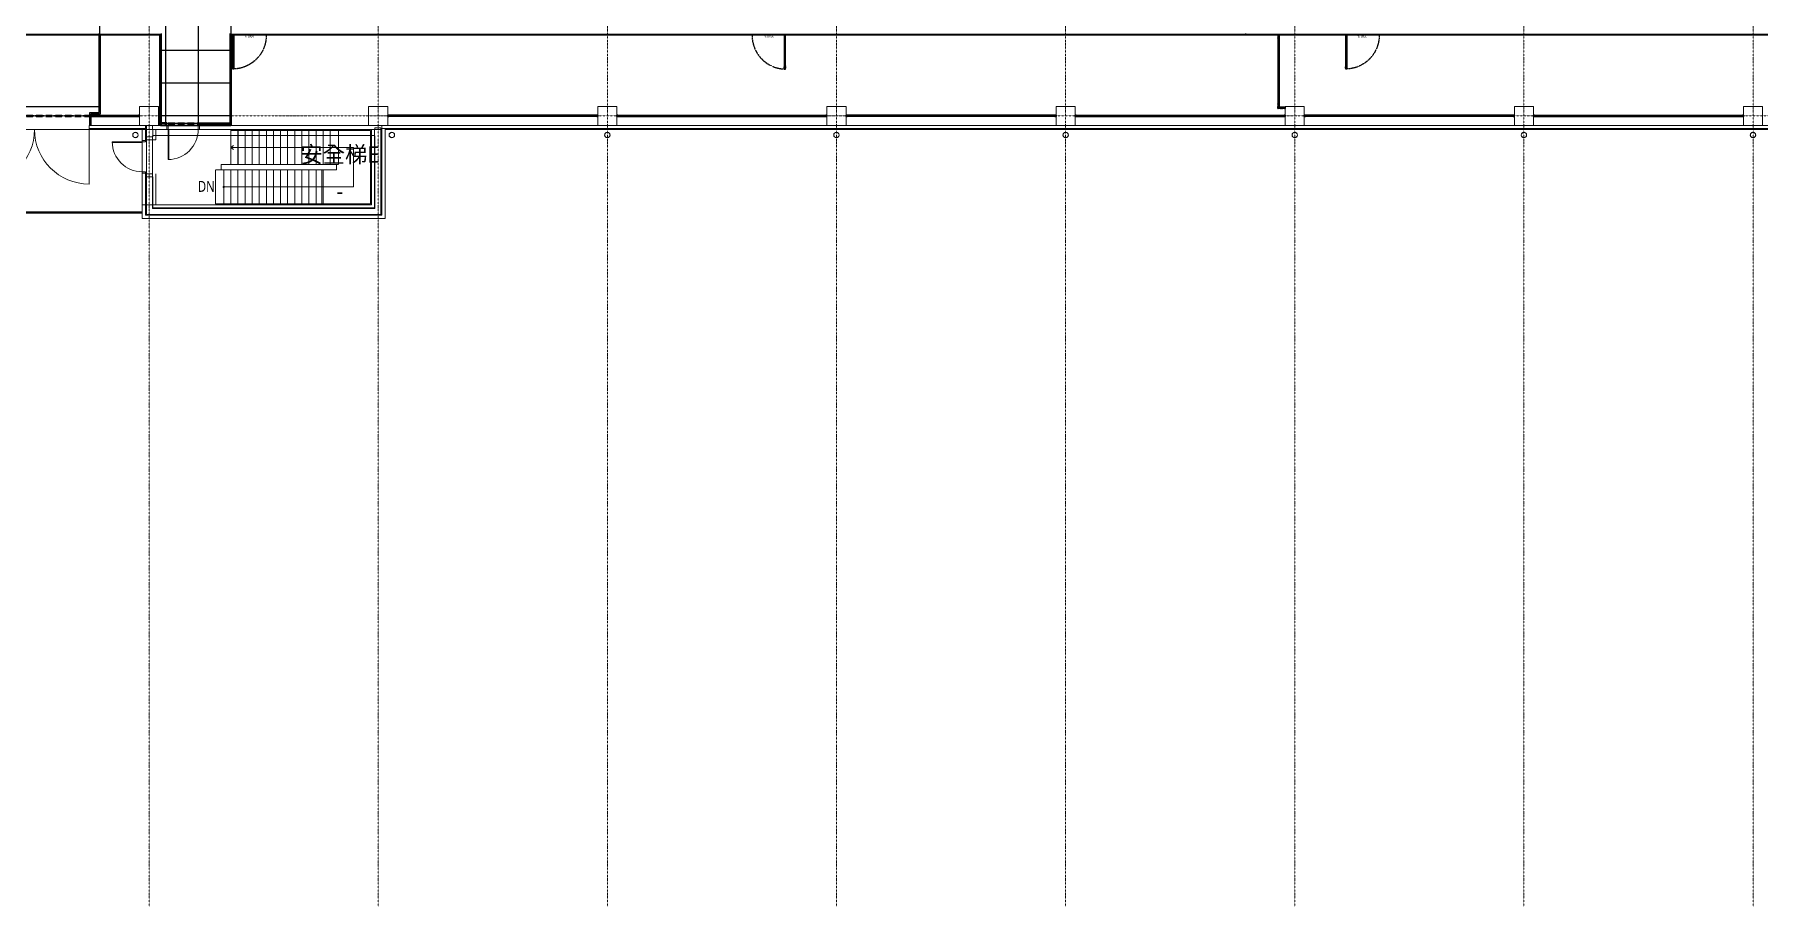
# Model space of a CAD drawing. Extents: x -32000 to 290600, y -111057 to 131250.
# Drawn here: x 172200 to 235437, y -29000 to 2987 of the extents above; entities that cross this region are included whole.
import ezdxf
from ezdxf.enums import TextEntityAlignment as Align

# ---------------------------------------------------------------- set-up
doc = ezdxf.new("R2010")
doc.units = 0
doc.header["$LTSCALE"] = 5
for name, pattern in [('H12PL3$0$JJP_三點線', [0.9, 0.3, -0.15, 0, -0.15, 0, -0.15, 0, -0.15]), ('H12PL3$0$JJP_虛線(退縮線、投影線、地下室範圍、非屬本工程、圖面分區)', [0.45, 0.3, -0.15]), ('XFDP30$0$HIDDEN', [0.3, 0.2, -0.1]), ('XFDP30$0$HIDDEN2', [0.1875, 0.125, -0.0625])]:
    doc.linetypes.add(name, pattern=pattern)
for name, color, linetype in [('H12PL3$0$A-OBJE-MEP', 252, 'Continuous'), ('H12PL3$0$A-RAIL', 252, 'Continuous'), ('H12PL3$0$A-STRS', 252, 'Continuous'), ('H12PL3$0$A-TEXT', 252, 'Continuous'), ('H12PL3$0$A-WALL-EX', 252, 'Continuous'), ('H12PL3$0$A-WALL-IN', 252, 'Continuous'), ('H12PL3$0$A-ZONE', 252, 'Continuous'), ('H12PL3$0$Door', 252, 'Continuous'), ('H12PL3$0$S-COL', 252, 'Continuous'), ('H12PL3$0$S-GRID', 252, 'Continuous'), ('H12PL3$0$S-SLAB-SHOW', 252, 'Continuous'), ('H12PL3$0$S-WALL', 252, 'Continuous'), ('XFDC30-200K$0$A-C-4500 (50K)', 9, 'Continuous'), ('XFDC30-50K$0$A-C-4500 (50K)', 9, 'Continuous'), ('XFDP30$0$A-Door (50K)', 9, 'Continuous'), ('XFDP30$0$A-Partition-Col', 9, 'Continuous'), ('XFDP30$0$A-Partition-Col (50K)', 9, 'Continuous'), ('XFDP30$0$A-W-D2-Steel (8K)', 9, 'Continuous'), ('XFDP30$0$A-W-P1S (50K)', 9, 'Continuous'), ('XFDP30$0$A-W-P1S (8K)', 9, 'Continuous'), ('XFDP30$0$A-W-P2D (50K)', 9, 'Continuous'), ('XFDP30$0$A-W-R1 (Rockwool) (50K)', 9, 'Continuous')]:
    doc.layers.add(name, color=color, linetype=linetype)
doc.layers.add('XFDC30-200K$0$A-Area (50K)', color=170, linetype='Continuous', plot=False)
doc.layers.add('XFDP30-200K$0$A-Area (200K)', color=7, linetype='Continuous', plot=False)
doc.styles.add('H12PL3$0$Standard', font='', dxfattribs={"width": 0.8})
doc.styles.add('XFDP30$0$AA-TXT', font='isocp.shx', dxfattribs={"width": 0.8, "bigfont": 'china.shx'})
doc.styles.get('H12PL3$0$Standard').set_extended_font_data('Microsoft JhengHei')

# ---------------------------------------------------------------- blocks, each defined once
blk = doc.blocks.new('XFDP30$0$TP1-50-Partition_Col-side')
blk.add_lwpolyline([(-2.5, -4), (-2.5, -3.9), (-2.6, -3.9), (-2.5, -3), (-2.5, -0.3), (-2.4, -0.2), (-0.7, -0.2), (-0.5, -0.2), (-0.1, -0.2), (0, -0.2), (0, -0.2), (0.5, -0.2), (0.6, -0.2), (2.4, -0.2), (2.5, -0.3), (2.5, -3), (2.6, -3.9), (2.5, -3.9), (2.5, -4), (2.7, -4), (2.7, 0), (-2.7, 0), (-2.7, -4)], close=True)
for points in [[(-1.6, -2.1), (-2.3, -2.1, 0.414213), (-2.4, -2.2), (-2.4, -3.6), (-2.5, -3.6), (-2.5, -2.2, -0.414213), (-2.3, -2), (-1.6, -2), (-1.6, -2.1)], [(1.6, -2.1), (2.3, -2.1, -0.414213), (2.4, -2.2), (2.4, -3.6), (2.5, -3.6), (2.5, -2.2, 0.414213), (2.3, -2), (1.6, -2), (1.6, -2.1)]]:
    blk.add_lwpolyline(points, format="xyb")
blk.add_lwpolyline([(2.2, -3.6), (-2.2, -3.6, -0.414214), (-2.3, -3.5), (-2.3, -2.6, -0.414214), (-2.2, -2.5), (-1.3, -2.5, 0.414214), (-1.1, -2.3), (-1.1, -2.2, 0.414214), (-1.3, -2.1), (-1.9, -2.1), (-1.9, -2.1), (-1.3, -2.1, -0.414214), (-1.2, -2.2), (-1.2, -2.3, -0.414214), (-1.3, -2.4), (-2.2, -2.4, 0.414214), (-2.4, -2.6), (-2.4, -3.5, 0.414214), (-2.2, -3.6), (2.2, -3.6, 0.414214), (2.4, -3.5), (2.4, -2.6, 0.414214), (2.2, -2.4), (1.3, -2.4, -0.414214), (1.2, -2.3), (1.2, -2.2, -0.414214), (1.3, -2.1), (1.9, -2.1), (1.9, -2.1), (1.3, -2.1, 0.414214), (1.1, -2.2), (1.1, -2.3, 0.414214), (1.3, -2.5), (2.2, -2.5, -0.414214), (2.3, -2.6), (2.3, -3.5, -0.414214)], format="xyb", close=True)
blk = doc.blocks.new('XFDP30$0$GAD2205')
blk.add_lwpolyline([(0, 1), (0, 1), (-18, 1, -0.414214), (-18, 2), (-18, 3, -0.414214), (-18, 3), (-14, 3, 0.414214), (-13, 4), (-13, 4, 0.414214), (-14, 4), (-18, 4, -0.414214), (-18, 5), (-18, 12, -0.414214), (-18, 12), (-18, 12, 0.414214), (-18, 12), (-18, 14, 0.72636), (-19, 14), (-19, 13, 0.158507), (-19, 13), (-19, 0, 0.414214), (-19, 0), (19, 0, 0.414214), (19, 0), (19, 13, 0.158507), (19, 13), (19, 14, 0.72636), (18, 14), (18, 12, 0.414214), (18, 12, -0.414214), (18, 12), (18, 5, -0.414214), (18, 4), (14, 4, 0.414214), (13, 4), (13, 4, 0.414214), (14, 3), (18, 3, -0.414214), (18, 3), (18, 2, -0.414214), (18, 1), (0, 1)], format="xyb", close=True)
blk = doc.blocks.new('XFDP30$0$Door-S130a')
for p, q in [((8.8, 120.4), (8.8, 125.3)), ((8.8, 125.3), (9.6, 125.3)), ((9.6, 120.4), (8.8, 120.4)), ((9.6, 125.3), (9.6, 120.4))]:
    blk.add_line(p, q)
at = {"ltscale": 5}
for points in [[(8.8, 117.8), (8.8, 127.9), (4.8, 127.9), (4.8, 117.8)], [(5, 117.5), (5, 14.8), (5, 14.8), (5, 117.5)], [(8.6, 14.8), (8.5, 14.8), (8.5, 117.5), (8.6, 117.5)], [(8.8, 4.3), (8.8, 14.4), (4.8, 14.4), (4.8, 4.3)]]:
    blk.add_lwpolyline(points, close=True, dxfattribs=at)
blk.add_lwpolyline([(4.8, 120.4), (4.8, 125.3), (4, 125.3), (4, 120.4)], close=True)
blk.add_lwpolyline([(4.8, 117.9), (4.8, 116.7, 0.158507), (4.9, 116.7), (4.9, 116.5, 0.72636), (5, 116.6), (5, 116.7, 0.414214), (5, 116.7, -0.414214), (4.9, 116.8), (4.9, 117.5, -0.414214), (5, 117.5), (5.4, 117.5, 0.414214), (5.4, 117.5), (5.4, 117.6, 0.414214), (5.4, 117.6), (5, 117.6, -0.414214), (4.9, 117.6), (4.9, 117.8, -0.414214), (5, 117.8), (6.8, 117.8), (6.8, 117.8), (6.8, 117.8), (8.6, 117.8, -0.414214), (8.6, 117.8), (8.6, 117.6, -0.414214), (8.6, 117.6), (8.2, 117.6, 0.414214), (8.1, 117.6), (8.1, 117.5, 0.414214), (8.2, 117.5), (8.6, 117.5, -0.414214), (8.6, 117.5), (8.6, 116.8, -0.414214), (8.6, 116.7), (8.6, 116.7, 0.414214), (8.6, 116.7), (8.6, 116.6, 0.72636), (8.6, 116.5), (8.7, 116.7, 0.158507), (8.7, 116.7), (8.7, 117.9, 0.414214), (8.7, 117.9), (4.9, 117.9, 0.414214)], format="xyb", close=True, dxfattribs=at)
at = {"ltscale": 500}
for points in [[(3.2, -0.6), (3.2, 3.9), (3, 3.9), (3, -0.6)], [(8.5, 4.8), (4, 4.8), (4, 4.6), (8.5, 4.6)]]:
    blk.add_lwpolyline(points, close=True, dxfattribs=at)
at = {"linetype": 'XFDP30$0$HIDDEN', "ltscale": 0.1}
blk.add_arc((3.4, 4.4), 123.6, 0, 86.75942, dxfattribs=at)
at = {"ltscale": 500, "extrusion": (0, 0, -1)}
blk.add_ellipse((3.4, 4.4), major_axis=(-0.495, 0.495), ratio=1, start_param=5.497787, end_param=11.780972, dxfattribs=at)
at = {"ltscale": 5, "xscale": 0.1000000000058208, "yscale": 0.1000000000058208, "zscale": 0.1000000000058208}
blk.add_blockref('XFDP30$0$GAD2205', (6.8, 14.3), dxfattribs=at)
at = {"color": 9, "style": 'XFDP30$0$AA-TXT', "width": 0.45}
blk.add_attdef('130X240', text='', height=10, dxfattribs=at).set_placement((65, 10), align=Align.MIDDLE_CENTER)
blk = doc.blocks.new('XFDP30')
at = {"layer": 'XFDP30$0$A-Partition-Col'}
for points in [[(217775, 2955), (217775, 2975), (217825, 2975), (217825, 2850), (217775, 2850), (217775, 2870), (217778, 2870), (217778, 2853), (217822, 2853), (217822, 2972), (217778, 2972), (217778, 2955), (217775, 2955)], [(218030, 275), (218050, 275), (218050, 325), (217925, 325), (217925, 275), (217945, 275), (217945, 278), (217928, 278), (217928, 322), (218047, 322), (218047, 278), (218030, 278), (218030, 275)]]:
    blk.add_lwpolyline(points, dxfattribs=at)
at = {"layer": 'XFDP30$0$A-Partition-Col', "elevation": 0}
for points in [[(217775, 345), (217775, 325), (217825, 325), (217825, 450), (217775, 450), (217775, 430), (217778, 430), (217778, 447), (217822, 447), (217822, 328), (217778, 328), (217778, 345), (217775, 345)], [(217795, 275), (217775, 275), (217775, 325), (217900, 325), (217900, 275), (217880, 275), (217880, 278), (217897, 278), (217897, 322), (217778, 322), (217778, 278), (217795, 278), (217795, 275)]]:
    blk.add_lwpolyline(points, dxfattribs=at)
at = {"layer": 'XFDP30$0$A-W-D2-Steel (8K)'}
for p, q in [((217775, 2975), (217775, 325, 0)), ((217825, 2975), (217825, 325, 0)), ((218050, 325), (217775, 325, 0)), ((218050, 275), (217775, 275, 0))]:
    blk.add_line(p, q, dxfattribs=at)
at = {"layer": 'XFDP30$0$A-W-P1S (50K)'}
for p, q in [((174575, 122), (174575, 3025, 0)), ((174625, 2975, 0), (176800, 2975, 0)), ((174625, 72), (174625, 2975, 0)), ((176800, -350), (176800, 2975, 0)), ((176850, -350), (176850, 3025, 0)), ((179375, -350, 0), (179375, 3025, 0)), ((179425, -350, 0), (179425, 2975, 0)), ((179425, 2975, 0), (216600, 2975, 0)), ((174225, 122), (174575, 122)), ((174225, -350), (174225, 122)), ((174275, 72), (174625, 72)), ((174275, -350), (174275, 72)), ((177050, -250), (176850, -250)), ((177000, -300), (176850, -300)), ((177000, -350), (177000, -300)), ((177050, -350), (177050, -250)), ((178250, -350), (178250, -250)), ((178250, -250), (179375, -250)), ((178300, -350), (178300, -300)), ((178300, -300), (179375, -300))]:
    blk.add_line(p, q, dxfattribs=at)
at = {"layer": 'XFDP30$0$A-W-P1S (50K)', "linetype": 'XFDP30$0$HIDDEN2'}
for p, q in [((177050, -250), (178250, -250)), ((177050, -300), (178250, -300))]:
    blk.add_line(p, q, dxfattribs=at)
at = {"layer": 'XFDP30$0$A-W-P1S (8K)'}
for p, q in [((216600, 3025, 0), (216600, 2975, 0)), ((216600, 2975, 0), (243101, 2975, 0))]:
    blk.add_line(p, q, dxfattribs=at)
at = {"layer": 'XFDP30$0$A-W-P2D (50K)'}
blk.add_line((169825, 2975, 0), (174575, 2975, 0), dxfattribs=at)
at = {"layer": 'XFDP30$0$A-W-R1 (Rockwool) (50K)', "linetype": 'XFDP30$0$HIDDEN2'}
for p, q in [((170125, 25, 0), (174275, 25, 0)), ((170125, -25, 0), (174275, -25, 0))]:
    blk.add_line(p, q, dxfattribs=at)
at = {"layer": 'XFDP30$0$A-W-R1 (Rockwool) (50K)'}
for p, q in [((174275, 25, 0), (176050, 25, 0)), ((192850, 25, 0), (185150, 25, 0)), ((193550, 25, 0), (201250, 25, 0)), ((209650, 25, 0), (201950, 25, 0)), ((210350, 25, 0), (218050, 25, 0)), ((226450, 25, 0), (218750, 25, 0)), ((227150, 25, 0), (234850, 25, 0)), ((174275, -25, 0), (176050, -25, 0)), ((192850, -25, 0), (185150, -25, 0)), ((193550, -25, 0), (201250, -25, 0)), ((209650, -25, 0), (201950, -25, 0)), ((210350, -25, 0), (218050, -25, 0)), ((226450, -25, 0), (218750, -25, 0)), ((227150, -25, 0), (234850, -25, 0))]:
    blk.add_line(p, q, dxfattribs=at)
at = {"layer": 'XFDP30$0$A-Door (50K)'}
ref = blk.add_blockref('XFDP30$0$Door-S130a', (179425, 3000, 0), dxfattribs=dict(at, xscale=-10, yscale=10, zscale=10, rotation=180))
ref.add_attrib('130X240', 'MS_130x240', dxfattribs={"layer": '0', "color": 9, "height": 100, "style": 'XFDP30$0$AA-TXT', "width": 0.45}).set_placement((180075, 2925, 0), align=Align.MIDDLE_CENTER)
ref = blk.add_blockref('XFDP30$0$Door-S130a', (199775, 3000, 0), dxfattribs=dict(at, xscale=10, yscale=10, zscale=10, rotation=180))
ref.add_attrib('130X240', 'MS_130x240', dxfattribs={"layer": '0', "color": 9, "height": 100, "style": 'XFDP30$0$AA-TXT', "width": 0.45}).set_placement((199125, 2925, 0), align=Align.MIDDLE_CENTER)
ref = blk.add_blockref('XFDP30$0$Door-S130a', (220225, 3000, 0), dxfattribs=dict(at, xscale=-10, yscale=10, zscale=10, rotation=180))
ref.add_attrib('130X240', 'MS_130x240', dxfattribs={"layer": '0', "color": 9, "height": 100, "style": 'XFDP30$0$AA-TXT', "width": 0.45}).set_placement((220875, 2925, 0), align=Align.MIDDLE_CENTER)
at = {"layer": 'XFDP30$0$A-Partition-Col (50K)', "yscale": 10, "zscale": 10}
for p, xscale, rotation in [((176050, 0, 0), 10, 270), ((185150, 0, 0), -10, 90), ((192850, 0), 10, 270), ((193550, 0), -10, 90), ((201250, 0, 0), 10, 270), ((201950, 0, 0), -10, 90), ((209650, 0), 10, 270), ((210350, 0), -10, 90), ((218050, 0, 0), 10, 270), ((218750, 0, 0), -10, 90), ((226450, 0), 10, 270), ((227150, 0), -10, 90), ((234850, 0, 0), 10, 270)]:
    blk.add_blockref('XFDP30$0$TP1-50-Partition_Col-side', p, dxfattribs=dict(at, xscale=xscale, rotation=rotation))
blk = doc.blocks.new('XFDP30-200K')
at = {"layer": 'XFDP30-200K$0$A-Area (200K)'}
blk.add_lwpolyline([(174600, 89650), (43650, 89650), (43650, 85450), (18450, 85450), (18450, 60390), (23000, 60390), (23000, 55815), (18449, 55815), (18449, 350), (127550, 350), (127550, -2100), (150850, -2100), (150850, 350), (174600, 350)], close=True, dxfattribs=at)
blk = doc.blocks.new('H12PL3')
at = {"layer": 'H12PL3$0$A-OBJE-MEP', "lineweight": 0, "flags": 128}
for points in [[(175995, -700, 1), (175805, -700, 1)], [(185395, -700, 1), (185205, -700, 1)], [(193295, -700, 1), (193105, -700, 1)], [(201695, -700, 1), (201505, -700, 1)], [(210095, -700, 1), (209905, -700, 1)], [(218495, -700, 1), (218305, -700, 1)], [(226895, -700, 1), (226705, -700, 1)], [(235295, -700, 1), (235105, -700, 1)]]:
    blk.add_lwpolyline(points, format="xyb", close=True, dxfattribs=at)
at = {"layer": 'H12PL3$0$A-OBJE-MEP', "lineweight": 0}
for centre in [(175900, -700), (185300, -700), (193200, -700), (201600, -700), (210000, -700), (218400, -700), (226800, -700), (235200, -700)]:
    blk.add_circle(centre, 100, dxfattribs=at)
at = {"layer": 'H12PL3$0$A-RAIL', "lineweight": 0}
for p, q in [((167925, -3563), (176150, -3563)), ((167932.5, -3555.5), (176140, -3555.5)), ((167932.5, -3555.5), (176140, -3555.5)), ((176140, -3520.5), (167967.5, -3520.5)), ((176140, -3520.5), (167967.5, -3520.5)), ((176150, -3513), (167975, -3513)), ((176140, -3555.5), (176140, -3520.5)), ((176140, -3555.5), (176140, -3520.5)), ((176150, -3563), (176150, -3513))]:
    blk.add_line(p, q, dxfattribs=at)
at = {"layer": 'H12PL3$0$A-RAIL', "lineweight": 0, "flags": 128}
for points in [[(173750, -3525.5, 1), (173750, -3550.5, 1)], [(175450, -3525.5, 1), (175450, -3550.5, 1)]]:
    blk.add_lwpolyline(points, format="xyb", close=True, dxfattribs=at)
at = {"layer": 'H12PL3$0$A-STRS', "lineweight": 0}
for p, q in [((179400, -530), (179400, -1780)), ((183040, -530), (179400, -530)), ((179400, -530), (179400, -1780)), ((179660, -530), (179400, -530)), ((179660, -530), (179660, -1780)), ((179660, -1780), (179660, -530)), ((179660, -530), (179660, -1780)), ((179920, -530), (179660, -530)), ((179920, -530), (179920, -1780)), ((179920, -1780), (179920, -530)), ((179920, -530), (179920, -1780)), ((180180, -530), (179920, -530)), ((180180, -530), (180180, -1780)), ((180180, -1780), (180180, -530)), ((180180, -530), (180180, -1780)), ((180440, -530), (180180, -530)), ((180440, -530), (180440, -1780)), ((180440, -1780), (180440, -530)), ((180440, -530), (180440, -1780)), ((180700, -530), (180440, -530)), ((180700, -530), (180700, -1780)), ((180700, -1780), (180700, -530)), ((180700, -530), (180700, -1780)), ((180960, -530), (180700, -530)), ((180960, -530), (180960, -1780)), ((180960, -1780), (180960, -530)), ((180960, -530), (180960, -1780)), ((181220, -530), (180960, -530)), ((181220, -530), (181220, -1780)), ((181220, -1780), (181220, -530)), ((181220, -530), (181220, -1780)), ((181480, -530), (181220, -530)), ((181480, -530), (181480, -1780)), ((181480, -1780), (181480, -530)), ((181480, -530), (181480, -1780)), ((181740, -530), (181480, -530)), ((181740, -530), (181740, -1780)), ((181740, -1780), (181740, -530)), ((181740, -530), (181740, -1780)), ((182000, -530), (181740, -530)), ((182000, -530), (182000, -1780)), ((182000, -1780), (182000, -530)), ((182000, -530), (182000, -1780)), ((182260, -530), (182000, -530)), ((182260, -530), (182260, -1780)), ((182260, -1780), (182260, -530)), ((182260, -530), (182260, -1780)), ((182520, -530), (182260, -530)), ((182520, -530), (182520, -1780)), ((182520, -1780), (182520, -530)), ((182520, -530), (182520, -1780)), ((182780, -530), (182520, -530)), ((182780, -530), (182780, -1780)), ((182780, -1780), (182780, -530)), ((182780, -530), (182780, -1780)), ((183040, -530), (182780, -530)), ((183346.68, -530), (183040, -530)), ((183040, -530), (183040, -1780)), ((183040, -530), (183040, -1780)), ((183040, -530), (183040, -1780)), ((183040, -1780), (183040, -530)), ((184520, -530), (183040, -530)), ((183040, -530), (183040, -1780)), ((184520, -530), (183346.68, -530)), ((184520, -3230), (184520, -530)), ((184520, -3230), (184520, -530)), ((179500, -1080), (179400, -1155)), ((179400, -1155), (179660, -1155)), ((179400, -1155), (179500, -1230)), ((179660, -1155), (183040, -1155)), ((183040, -1155), (183895, -1155)), ((183895, -1155), (183895, -2605)), ((179400, -1780), (183040, -1780)), ((179400, -1780), (179660, -1780)), ((179660, -1780), (179920, -1780)), ((179920, -1780), (180180, -1780)), ((180180, -1780), (180440, -1780)), ((180440, -1780), (180700, -1780)), ((180700, -1780), (180960, -1780)), ((180960, -1780), (181220, -1780)), ((181220, -1780), (181480, -1780)), ((181480, -1780), (181740, -1780)), ((181740, -1780), (182000, -1780)), ((182000, -1780), (182260, -1780)), ((182260, -1780), (182520, -1780)), ((182520, -1780), (182780, -1780)), ((182780, -1780), (183040, -1780)), ((183040, -1780), (183270, -1780)), ((183040, -1780), (183270, -1780)), ((183270, -1780), (183270, -1980)), ((183270, -1780), (183270, -1980)), ((182780, -1980), (179140, -1980)), ((179140, -3230), (179140, -1980)), ((179400, -1980), (179140, -1980)), ((179140, -1980), (179140, -3230)), ((179400, -3230), (179400, -1980)), ((179660, -1980), (179400, -1980)), ((179400, -1980), (179400, -3230)), ((179400, -3230), (179400, -1980)), ((179660, -3230), (179660, -1980)), ((179920, -1980), (179660, -1980)), ((179660, -1980), (179660, -3230)), ((179660, -3230), (179660, -1980)), ((179920, -3230), (179920, -1980)), ((180180, -1980), (179920, -1980)), ((179920, -1980), (179920, -3230)), ((179920, -3230), (179920, -1980)), ((180180, -3230), (180180, -1980)), ((180440, -1980), (180180, -1980)), ((180180, -1980), (180180, -3230)), ((180180, -3230), (180180, -1980)), ((180440, -3230), (180440, -1980)), ((180700, -1980), (180440, -1980)), ((180440, -1980), (180440, -3230)), ((180440, -3230), (180440, -1980)), ((180700, -3230), (180700, -1980)), ((180960, -1980), (180700, -1980)), ((180700, -1980), (180700, -3230)), ((180700, -3230), (180700, -1980)), ((180960, -3230), (180960, -1980)), ((181220, -1980), (180960, -1980)), ((180960, -1980), (180960, -3230)), ((180960, -3230), (180960, -1980)), ((181220, -3230), (181220, -1980)), ((181480, -1980), (181220, -1980)), ((181220, -1980), (181220, -3230)), ((181220, -3230), (181220, -1980)), ((181480, -3230), (181480, -1980)), ((181740, -1980), (181480, -1980)), ((181480, -1980), (181480, -3230)), ((181480, -3230), (181480, -1980)), ((181740, -3230), (181740, -1980)), ((182000, -1980), (181740, -1980)), ((181740, -1980), (181740, -3230)), ((181740, -3230), (181740, -1980)), ((182000, -3230), (182000, -1980)), ((182260, -1980), (182000, -1980)), ((182000, -1980), (182000, -3230)), ((182000, -3230), (182000, -1980)), ((182260, -3230), (182260, -1980)), ((182520, -1980), (182260, -1980)), ((182260, -1980), (182260, -3230)), ((182260, -3230), (182260, -1980)), ((182520, -3230), (182520, -1980)), ((182780, -1980), (182520, -1980)), ((182520, -1980), (182520, -3230)), ((182520, -3230), (182520, -1980)), ((183270, -1980), (182780, -1980)), ((182780, -3230), (182780, -1980)), ((182780, -3230), (182780, -1980)), ((183270, -1980), (182780, -1980)), ((182780, -1980), (182780, -3230)), ((182780, -3230), (182780, -1980)), ((179400, -2605), (179140, -2605)), ((182780, -2605), (179400, -2605)), ((183895, -2605), (182780, -2605)), ((179140, -3230), (182780, -3230)), ((179140, -3230), (179400, -3230)), ((179400, -3230), (179660, -3230)), ((179660, -3230), (179920, -3230)), ((179920, -3230), (180180, -3230)), ((180180, -3230), (180440, -3230)), ((180440, -3230), (180700, -3230)), ((180700, -3230), (180960, -3230)), ((180960, -3230), (181220, -3230)), ((181220, -3230), (181480, -3230)), ((181480, -3230), (181740, -3230)), ((181740, -3230), (182000, -3230)), ((182000, -3230), (182260, -3230)), ((182260, -3230), (182520, -3230)), ((182520, -3230), (182780, -3230)), ((182780, -3230), (184520, -3230)), ((182780, -3230), (184520, -3230))]:
    blk.add_line(p, q, dxfattribs=at)
at = {"layer": 'H12PL3$0$A-STRS', "linetype": 'H12PL3$0$JJP_虛線(退縮線、投影線、地下室範圍、非屬本工程、圖面分區)', "lineweight": 0}
for p, q in [((179664.35, -1780), (179664.35, -530)), ((183346.68, -1780), (183346.68, -530)), ((183270, -1780), (183346.68, -1780)), ((179140, -1980), (178833.32, -1980)), ((178833.32, -1980), (178833.32, -3230)), ((182733.32, -3230), (182733.32, -1980)), ((178833.32, -3230), (179140, -3230))]:
    blk.add_line(p, q, dxfattribs=at)
at = {"layer": 'H12PL3$0$A-STRS', "lineweight": 0, "flags": 128}
blk.add_lwpolyline([(179140, -2630, 1), (179140, -2580, 1)], format="xyb", close=True, dxfattribs=at)
at = {"layer": 'H12PL3$0$A-WALL-EX', "lineweight": 0}
for p, q in [((174200, -385), (174200, -350)), ((174200, -465), (174200, -385)), ((176150, -465), (174200, -465)), ((174200, -500), (174200, -465)), ((176270, -350), (176150, -350)), ((176270, -350), (176150, -350)), ((176150, -465), (176270, -465)), ((176150, -465), (176270, -465)), ((176270, -465), (176270, -350)), ((185050, -350), (184930, -350)), ((184930, -350), (184930, -465)), ((185050, -350), (184930, -350)), ((184930, -465), (185050, -465)), ((184930, -465), (185050, -465)), ((243100, -465), (185050, -465)), ((176150, -900), (176270, -900)), ((176150, -2100), (176270, -2100))]:
    blk.add_line(p, q, dxfattribs=at)
at = {"layer": 'H12PL3$0$A-WALL-EX', "lineweight": 0, "flags": 128}
for points in [[(151700, -500), (176150, -500)], [(176150, -350), (174200, -350)], [(174200, -500), (176150, -500)], [(174240, -500), (176150, -500)], [(174240, -500), (176150, -500)], [(174240, -500), (176150, -500)], [(174240, -500), (176150, -500)], [(176150, -350), (176270, -350)], [(176150, -500), (176150, -465)], [(176150, -465), (176150, -900)], [(176270, -900), (176270, -350)], [(184930, -350), (184930, -3640)], [(185050, -350), (184930, -350)], [(243100, -350), (185050, -350)], [(185050, -500), (185050, -465)], [(185050, -3640), (185050, -465)], [(185050, -500), (243100, -500)], [(185050, -500), (243100, -500)], [(185050, -500), (243100, -500)], [(185050, -500), (243100, -500)], [(185050, -500), (243100, -500)], [(185050, -500), (243100, -500)], [(176150, -2100), (176150, -3640)], [(176270, -3640), (176270, -2100)], [(176150, -3760), (176150, -3640)], [(176150, -3760), (185050, -3760)], [(184930, -3640), (176270, -3640)], [(185050, -3760), (185050, -3640)]]:
    blk.add_lwpolyline(points, dxfattribs=at)
at = {"layer": 'H12PL3$0$A-WALL-IN', "lineweight": 0}
for p, q in [((177050, -500), (177050, -350)), ((178250, -500), (178250, -350))]:
    blk.add_line(p, q, dxfattribs=at)
at = {"layer": 'H12PL3$0$A-WALL-IN', "lineweight": 0, "flags": 128}
for points in [[(176270, -350), (176270, -500)], [(176270, -350), (176270, -500)], [(176270, -500), (176537, -500)], [(176270, -500), (176537, -500)], [(176537, -500), (176537, -762)], [(176650, -762), (176650, -500)], [(176650, -500), (177050, -500)], [(176650, -500), (184549.5, -500)], [(177050, -350), (176750, -350)], [(184450, -350), (176750, -350)], [(184450, -350), (178250, -350)], [(178250, -500), (184549.5, -500)], [(184549.5, -500), (184549.5, -3259.5)], [(184662.5, -500), (184930, -500)], [(184662.5, -3372.5), (184662.5, -500)], [(184662.5, -500), (184930, -500)], [(184930, -500), (184930, -350)], [(184930, -500), (184930, -350)], [(176537, -762), (176270, -762)], [(176270, -762), (176270, -875)], [(176270, -875), (176650, -875)], [(176650, -875), (176650, -762)], [(176537, -2125), (176270, -2125)], [(176270, -2125), (176270, -2238)], [(176270, -2238), (176537, -2238)], [(176537, -2238), (176537, -3372.5)], [(176650, -2238), (176650, -2125)], [(176650, -3259.5), (176650, -2238)], [(176537, -3372.5), (176650, -3372.5)], [(184549.5, -3259.5), (176650, -3259.5)], [(176650, -3372.5), (184549.5, -3372.5)], [(184662.5, -3372.5), (184549.5, -3372.5)]]:
    blk.add_lwpolyline(points, dxfattribs=at)
at = {"layer": 'H12PL3$0$Door', "lineweight": 0}
for p, q in [((174200, -385), (174200, -350)), ((174200, -465), (174200, -385)), ((174200, -465), (174200, -385)), ((174200, -500), (174200, -465)), ((174200, -500), (174200, -465)), ((174200, -500), (174200, -2500)), ((177050, -500), (177050, -350)), ((177050, -350), (177100, -350)), ((177100, -500), (177050, -500)), ((177100, -350), (177100, -500)), ((177100, -500), (177100, -1600)), ((177130, -500), (177100, -500)), ((177130, -1600), (177130, -500)), ((178200, -500), (178200, -350)), ((178200, -350), (178250, -350)), ((178250, -500), (178200, -500)), ((178250, -350), (178250, -500)), ((176150, -950), (175050, -950)), ((175050, -950), (175050, -980)), ((175050, -980), (176150, -980)), ((176150, -950), (176150, -900)), ((176150, -900), (176270, -900)), ((176150, -980), (176150, -950)), ((176270, -950), (176150, -950)), ((176270, -900), (176270, -950)), ((177100, -1600), (177130, -1600)), ((176150, -2100), (176150, -2050)), ((176150, -2050), (176270, -2050)), ((176270, -2100), (176150, -2100)), ((176270, -2050), (176270, -2100))]:
    blk.add_line(p, q, dxfattribs=at)
for centre, radius, start, end in [((170200, -500), 2000, 270, 0), ((174200, -500), 2000, 180, 270), ((177100, -500), 1100, 270, 0), ((176150, -950), 1100, 180, 270)]:
    blk.add_arc(centre, radius, start, end, dxfattribs=at)
at = {"layer": 'H12PL3$0$S-COL', "lineweight": 0, "flags": 128}
for points in [[(176270, -350), (176750, -350), (176750, 350), (176050, 350), (176050, -350)], [(185150, -350), (185150, 350), (184450, 350), (184450, -350), (184930, -350)], [(193550, -350), (193550, 350), (192850, 350), (192850, -350)], [(201950, -350), (201950, 350), (201250, 350), (201250, -350)], [(210350, -350), (210350, 350), (209650, 350), (209650, -350)], [(218750, -350), (218750, 350), (218050, 350), (218050, -350)], [(227150, -350), (227150, 350), (226450, 350), (226450, -350)], [(235550, -350), (235550, 350), (234850, 350), (234850, -350)]]:
    blk.add_lwpolyline(points, dxfattribs=at)
at = {"layer": 'H12PL3$0$S-GRID', "linetype": 'H12PL3$0$JJP_三點線', "lineweight": 0}
for p, q in [((176400, 128250), (176400, -28000)), ((184800, 128250), (184800, -28000)), ((193200, 128250), (193200, -28000)), ((201600, 128250), (201600, -28000)), ((210000, 128250), (210000, -28000)), ((218400, 128250), (218400, -28000)), ((226800, 128250), (226800, -28000)), ((235200, 128250), (235200, -28000)), ((-29000, 0), (289600, 0)), ((176400, -28000), (176400, -29000)), ((184800, -28000), (184800, -29000)), ((193200, -28000), (193200, -29000)), ((201600, -28000), (201600, -29000)), ((210000, -28000), (210000, -29000)), ((218400, -28000), (218400, -29000)), ((226800, -28000), (226800, -29000)), ((235200, -28000), (235200, -29000))]:
    blk.add_line(p, q, dxfattribs=at)
at = {"layer": 'H12PL3$0$S-SLAB-SHOW', "lineweight": 0, "flags": 128}
blk.add_lwpolyline([(176150, -500), (176150, -3260), (179140, -3260), (179140, -1980), (179040, -1980), (179040, -1780), (179400, -1780), (179400, -500)], close=True, dxfattribs=at)
at = {"layer": 'H12PL3$0$S-WALL', "linetype": 'H12PL3$0$JJP_虛線(退縮線、投影線、地下室範圍、非屬本工程、圖面分區)', "lineweight": 0, "flags": 128}
for points in [[(176300, -350), (176300, -3390)], [(176520, -500), (176520, -350)], [(184680, -500), (176520, -500)], [(184680, -440), (184680, -500)], [(184900, -440), (184680, -440)], [(184900, -3390), (184900, -440)], [(176520, -720), (184680, -720)], [(176520, -3390), (176520, -720)], [(184680, -720), (184680, -3390)], [(176300, -3610), (176300, -3390)], [(176300, -3610), (184900, -3610)], [(184680, -3390), (176520, -3390)], [(184900, -3610), (184900, -3390)]]:
    blk.add_lwpolyline(points, dxfattribs=at)
for name in ['XFDP30-200K', 'XFDP30']:
    blk.add_blockref(name, (0, 0))
at = {"layer": 'H12PL3$0$A-TEXT', "linetype": 'Continuous', "lineweight": 0, "insert": (178186.94, -2585.12), "char_height": 400, "attachment_point": 4, "style": 'H12PL3$0$Standard'}
blk.add_mtext('\\A1;DN', dxfattribs=at)
at = {"layer": 'H12PL3$0$A-ZONE', "style": 'H12PL3$0$Standard'}
for s, p in [('安全梯E', (183393.11, -1114.51)), ('-', (183393.11, -2456.4))]:
    blk.add_text(s, height=600, dxfattribs=at).set_placement(p, align=Align.TOP_CENTER)
blk = doc.blocks.new('XFDC30-50K')
at = {"layer": 'XFDC30-50K$0$A-C-4500 (50K)', "ltscale": 0.3}
for p, q in [((177000, 86215, 0), (177000, -275, 0)), ((178200, 86215, 0), (178200, -275, 0)), ((179400, 86215, 0), (179400, -275, 0)), ((176825, 3000), (176825, -275, 0)), ((179400, 2400, 0), (176825, 2400)), ((179400, 1200, 0), (176825, 1200)), ((179400, 0, 0), (176825, 0)), ((179400, -275, 0), (176825, -275, 0))]:
    blk.add_line(p, q, dxfattribs=at)
blk = doc.blocks.new('XFDC30-200K')
at = {"layer": 'XFDC30-200K$0$A-Area (50K)'}
blk.add_lwpolyline([(174600, 87000), (174600, 13200), (166200, 13200), (166200, 3000), (176825, 3000), (176825, -350), (179400, -350), (179400, 3000), (243151, 3000), (243150, 3000)], dxfattribs=at)
at = {"layer": 'XFDC30-200K$0$A-C-4500 (50K)', "ltscale": 0.3}
for p, q in [((177000, 86215, 0), (177000, -275, 0)), ((178200, 86215, 0), (178200, -275, 0)), ((179400, 86215, 0), (179400, -275, 0)), ((176825, 3000), (176825, -275, 0)), ((179400, 2400, 0), (176825, 2400)), ((179400, 1200, 0), (176825, 1200)), ((179400, 0, 0), (176825, 0)), ((179400, -275, 0), (176825, -275, 0))]:
    blk.add_line(p, q, dxfattribs=at)

msp = doc.modelspace()

# ---------------------------------------------------------------- block references
for name in ['H12PL3', 'XFDC30-200K', 'XFDC30-50K']:
    msp.add_blockref(name, (0, 0))

doc.saveas('drawing.dxf')
